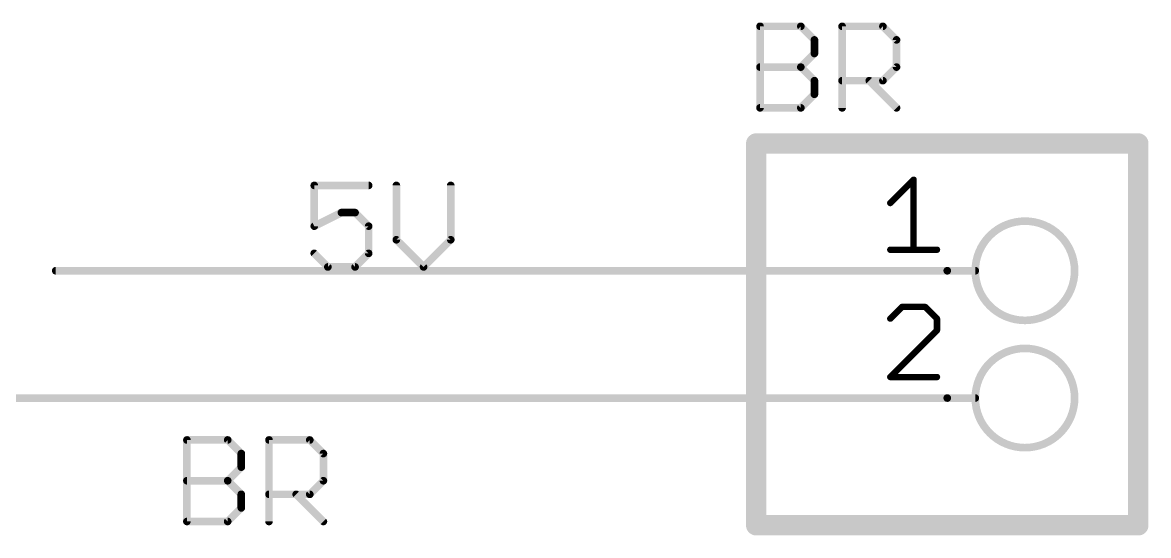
# Model space of a CAD drawing. Extents: x -31 to 132, y -11 to 79.
# Drawn here: x 98.4 to 120.85, y -10.36 to -0.13 of the extents above; entities that cross this region are included whole.
import ezdxf

# ---------------------------------------------------------------- set-up
doc = ezdxf.new("R2010")
doc.units = 0
for name, color, linetype in [('91', 82, 'CONTINUOUS'), ('94', 22, 'CONTINUOUS'), ('95', 253, 'CONTINUOUS')]:
    doc.layers.add(name, color=color, linetype=linetype)

msp = doc.modelspace()

# ---------------------------------------------------------------- linework, layer by layer
at = {"layer": '91', "const_width": 0.1524}
for points in [[(116.84, -5.08), (99.06, -5.08)], [(116.84, -7.62), (93.98, -7.62)]]:
    msp.add_lwpolyline(points, dxfattribs=at)
at = {"layer": '91', "const_width": 0.0762}
for points in [[(99.06, -5.0419, 1), (99.06, -5.1181)], [(116.84, -5.1181, 1), (116.84, -5.0419)], [(116.84, -7.6581, 1), (116.84, -7.5819)]]:
    msp.add_lwpolyline(points, format="xyb", dxfattribs=at)
at = {"layer": '94'}
for points, const_width in [([(120.65, -2.54), (113.03, -2.54)], 0.4064), ([(113.03, -2.54), (113.03, -10.16)], 0.4064), ([(120.65, -10.16), (120.65, -2.54)], 0.4064), ([(116.84, -5.08), (117.3988, -5.08)], 0.1524), ([(116.84, -7.62), (117.3988, -7.62)], 0.1524), ([(113.03, -10.16), (120.65, -10.16)], 0.4064)]:
    msp.add_lwpolyline(points, dxfattribs=dict(at, const_width=const_width))
for points, const_width in [([(113.03, -2.4384, 1), (113.03, -2.6416)], 0.2032), ([(113.1316, -2.54, 1), (112.9284, -2.54)], 0.2032), ([(120.7516, -2.54, 1), (120.5484, -2.54)], 0.2032), ([(120.65, -2.6416, 1), (120.65, -2.4384)], 0.2032), ([(118.3894, -6.0706, 1), (118.3894, -4.0894, 1), (118.3894, -6.0706)], 0.1524), ([(116.84, -5.0419, 1), (116.84, -5.1181)], 0.0762), ([(117.3988, -5.1181, 1), (117.3988, -5.0419)], 0.0762), ([(118.3894, -8.6106, 1), (118.3894, -6.6294, 1), (118.3894, -8.6106)], 0.1524), ([(116.84, -7.5819, 1), (116.84, -7.6581)], 0.0762), ([(117.3988, -7.6581, 1), (117.3988, -7.5819)], 0.0762), ([(113.03, -10.0584, 1), (113.03, -10.2616)], 0.2032), ([(112.9284, -10.16, 1), (113.1316, -10.16)], 0.2032), ([(120.5484, -10.16, 1), (120.7516, -10.16)], 0.2032), ([(120.65, -10.2616, 1), (120.65, -10.0584)], 0.2032)]:
    msp.add_lwpolyline(points, format="xyb", dxfattribs=dict(at, const_width=const_width))
at = {"layer": '95'}
for points, const_width in [([(113.1062, -1.8288), (113.1062, -0.2018)], 0.1524), ([(113.1062, -0.2018), (113.9197, -0.2018)], 0.1524), ([(113.9197, -0.2018), (114.1909, -0.473)], 0.1524), ([(114.7434, -1.8288), (114.7434, -0.2018)], 0.1524), ([(114.7434, -0.2018), (115.5569, -0.2018)], 0.1524), ([(115.5569, -0.2018), (115.828, -0.473)], 0.1524), ([(114.1909, -0.473), (114.1909, -0.7441)], 0.1524), ([(115.828, -0.473), (115.828, -1.0153)], 0.1524), ([(114.1909, -0.7441), (113.9197, -1.0153)], 0.1524), ([(113.1062, -1.0153), (113.9197, -1.0153)], 0.1524), ([(113.9197, -1.0153), (114.1909, -1.2865)], 0.1524), ([(115.828, -1.0153), (115.5569, -1.2865)], 0.1524), ([(114.1909, -1.2865), (114.1909, -1.5576)], 0.1524), ([(115.5569, -1.2865), (114.7434, -1.2865)], 0.1524), ([(115.2857, -1.2865), (115.828, -1.8288)], 0.1524), ([(114.1909, -1.5576), (113.9197, -1.8288)], 0.1524), ([(113.9197, -1.8288), (113.1062, -1.8288)], 0.1524), ([(105.3009, -3.3768), (104.2162, -3.3768)], 0.1524), ([(104.2162, -3.3768), (104.2162, -4.1903)], 0.1524), ([(105.8534, -3.3768), (105.8534, -4.4615)], 0.1524), ([(106.938, -4.4615), (106.938, -3.3768)], 0.1524), ([(115.7034, -3.7288), (116.1695, -3.2627)], 0.127), ([(116.1695, -3.2627), (116.1695, -4.6609)], 0.127), ([(104.2162, -4.1903), (104.7585, -3.9191)], 0.1524), ([(104.7585, -3.9191), (105.0297, -3.9191)], 0.1524), ([(105.0297, -3.9191), (105.3009, -4.1903)], 0.1524), ([(105.3009, -4.1903), (105.3009, -4.7326)], 0.1524), ([(105.8534, -4.4615), (106.3957, -5.0038)], 0.1524), ([(106.3957, -5.0038), (106.938, -4.4615)], 0.1524), ([(104.4874, -5.0038), (104.2162, -4.7326)], 0.1524), ([(105.3009, -4.7326), (105.0297, -5.0038)], 0.1524), ([(115.7034, -4.6609), (116.6356, -4.6609)], 0.127), ([(105.0297, -5.0038), (104.4874, -5.0038)], 0.1524), ([(115.9365, -5.8027), (115.7034, -6.0357)], 0.127), ([(116.4025, -5.8027), (115.9365, -5.8027)], 0.127), ([(116.6356, -6.0357), (116.4025, -5.8027)], 0.127), ([(116.6356, -6.2688), (116.6356, -6.0357)], 0.127), ([(115.7034, -7.2009), (116.6356, -6.2688)], 0.127), ([(116.6356, -7.2009), (115.7034, -7.2009)], 0.127), ([(101.6762, -10.0838), (101.6762, -8.4568)], 0.1524), ([(101.6762, -8.4568), (102.4897, -8.4568)], 0.1524), ([(102.4897, -8.4568), (102.7609, -8.728)], 0.1524), ([(103.3134, -10.0838), (103.3134, -8.4568)], 0.1524), ([(103.3134, -8.4568), (104.1269, -8.4568)], 0.1524), ([(104.1269, -8.4568), (104.398, -8.728)], 0.1524), ([(102.7609, -8.728), (102.7609, -8.9991)], 0.1524), ([(104.398, -8.728), (104.398, -9.2703)], 0.1524), ([(102.7609, -8.9991), (102.4897, -9.2703)], 0.1524), ([(101.6762, -9.2703), (102.4897, -9.2703)], 0.1524), ([(102.4897, -9.2703), (102.7609, -9.5415)], 0.1524), ([(104.398, -9.2703), (104.1269, -9.5415)], 0.1524), ([(102.7609, -9.5415), (102.7609, -9.8126)], 0.1524), ([(104.1269, -9.5415), (103.3134, -9.5415)], 0.1524), ([(103.8557, -9.5415), (104.398, -10.0838)], 0.1524), ([(102.7609, -9.8126), (102.4897, -10.0838)], 0.1524), ([(102.4897, -10.0838), (101.6762, -10.0838)], 0.1524)]:
    msp.add_lwpolyline(points, dxfattribs=dict(at, const_width=const_width))
for points, const_width in [([(113.1443, -0.2018, 1), (113.0681, -0.2018)], 0.0762), ([(113.1062, -0.1637, 1), (113.1062, -0.2399)], 0.0762), ([(113.9466, -0.1749, 1), (113.8928, -0.2288)], 0.0762), ([(113.9197, -0.2399, 1), (113.9197, -0.1637)], 0.0762), ([(114.7815, -0.2018, 1), (114.7053, -0.2018)], 0.0762), ([(114.7434, -0.1637, 1), (114.7434, -0.2399)], 0.0762), ([(115.5838, -0.1749, 1), (115.5299, -0.2288)], 0.0762), ([(115.5569, -0.2399, 1), (115.5569, -0.1637)], 0.0762), ([(114.229, -0.473, 1), (114.1528, -0.473)], 0.0762), ([(114.1639, -0.4999, 1), (114.2178, -0.446)], 0.0762), ([(115.8661, -0.473, 1), (115.7899, -0.473)], 0.0762), ([(115.8011, -0.4999, 1), (115.855, -0.446)], 0.0762), ([(114.2178, -0.7711, 1), (114.1639, -0.7172)], 0.0762), ([(114.1528, -0.7441, 1), (114.229, -0.7441)], 0.0762), ([(113.1062, -0.9772, 1), (113.1062, -1.0534)], 0.0762), ([(113.9466, -0.9884, 1), (113.8928, -1.0422)], 0.0762), ([(113.8928, -0.9884, 1), (113.9466, -1.0422)], 0.0762), ([(113.9197, -1.0534, 1), (113.9197, -0.9772)], 0.0762), ([(115.7899, -1.0153, 1), (115.8661, -1.0153)], 0.0762), ([(115.855, -1.0422, 1), (115.8011, -0.9884)], 0.0762), ([(114.229, -1.2865, 1), (114.1528, -1.2865)], 0.0762), ([(114.1639, -1.3134, 1), (114.2178, -1.2595)], 0.0762), ([(114.7434, -1.2484, 1), (114.7434, -1.3246)], 0.0762), ([(115.3126, -1.2595, 1), (115.2587, -1.3134)], 0.0762), ([(115.5299, -1.2595, 1), (115.5838, -1.3134)], 0.0762), ([(115.5569, -1.3246, 1), (115.5569, -1.2484)], 0.0762), ([(114.1528, -1.5576, 1), (114.229, -1.5576)], 0.0762), ([(114.2178, -1.5846, 1), (114.1639, -1.5307)], 0.0762), ([(113.1062, -1.7907, 1), (113.1062, -1.8669)], 0.0762), ([(113.0681, -1.8288, 1), (113.1443, -1.8288)], 0.0762), ([(113.8928, -1.8019, 1), (113.9466, -1.8557)], 0.0762), ([(113.9197, -1.8669, 1), (113.9197, -1.7907)], 0.0762), ([(114.7053, -1.8288, 1), (114.7815, -1.8288)], 0.0762), ([(115.8011, -1.8557, 1), (115.855, -1.8019)], 0.0762), ([(104.2162, -3.3387, 1), (104.2162, -3.4149)], 0.0762), ([(104.2543, -3.3768, 1), (104.1781, -3.3768)], 0.0762), ([(105.3009, -3.4149, 1), (105.3009, -3.3387)], 0.0762), ([(105.8915, -3.3768, 1), (105.8153, -3.3768)], 0.0762), ([(106.9761, -3.3768, 1), (106.8999, -3.3768)], 0.0762), ([(116.2012, -3.2627, 1), (116.1377, -3.2627)], 0.0635), ([(116.1919, -3.2852, 1), (116.147, -3.2403)], 0.0635), ([(115.681, -3.7063, 1), (115.7259, -3.7512)], 0.0635), ([(104.7585, -3.881, 1), (104.7585, -3.9572)], 0.0762), ([(104.7756, -3.9532, 1), (104.7415, -3.8851)], 0.0762), ([(105.0566, -3.8922, 1), (105.0028, -3.9461)], 0.0762), ([(105.0297, -3.9572, 1), (105.0297, -3.881)], 0.0762), ([(104.1992, -4.1562, 1), (104.2332, -4.2244)], 0.0762), ([(104.1781, -4.1903, 1), (104.2543, -4.1903)], 0.0762), ([(105.339, -4.1903, 1), (105.2628, -4.1903)], 0.0762), ([(105.2739, -4.2172, 1), (105.3278, -4.1634)], 0.0762), ([(105.8803, -4.4345, 1), (105.8264, -4.4884)], 0.0762), ([(105.8153, -4.4615, 1), (105.8915, -4.4615)], 0.0762), ([(106.8999, -4.4615, 1), (106.9761, -4.4615)], 0.0762), ([(106.965, -4.4884, 1), (106.9111, -4.4345)], 0.0762), ([(104.2431, -4.7057, 1), (104.1893, -4.7596)], 0.0762), ([(105.2628, -4.7326, 1), (105.339, -4.7326)], 0.0762), ([(105.3278, -4.7596, 1), (105.2739, -4.7057)], 0.0762), ([(115.7034, -4.6292, 1), (115.7034, -4.6926)], 0.0635), ([(116.1377, -4.6609, 1), (116.2012, -4.6609)], 0.0635), ([(116.6356, -4.6926, 1), (116.6356, -4.6292)], 0.0635), ([(104.4874, -4.9657, 1), (104.4874, -5.0419)], 0.0762), ([(104.4604, -5.0307, 1), (104.5143, -4.9769)], 0.0762), ([(105.0028, -4.9769, 1), (105.0566, -5.0307)], 0.0762), ([(105.0297, -5.0419, 1), (105.0297, -4.9657)], 0.0762), ([(106.3687, -4.9769, 1), (106.4226, -5.0307)], 0.0762), ([(106.3687, -5.0307, 1), (106.4226, -4.9769)], 0.0762), ([(115.9365, -5.771, 1), (115.9365, -5.8345)], 0.0635), ([(115.9589, -5.8252, 1), (115.914, -5.7803)], 0.0635), ([(116.425, -5.7803, 1), (116.3801, -5.8252)], 0.0635), ([(116.4025, -5.8345, 1), (116.4025, -5.771)], 0.0635), ([(115.681, -6.0133, 1), (115.7259, -6.0582)], 0.0635), ([(116.6673, -6.0357, 1), (116.6038, -6.0357)], 0.0635), ([(116.6131, -6.0582, 1), (116.658, -6.0133)], 0.0635), ([(116.6038, -6.2688, 1), (116.6673, -6.2688)], 0.0635), ([(116.658, -6.2912, 1), (116.6131, -6.2463)], 0.0635), ([(115.7034, -7.1692, 1), (115.7034, -7.2327)], 0.0635), ([(115.681, -7.1784, 1), (115.7259, -7.2234)], 0.0635), ([(116.6356, -7.2327, 1), (116.6356, -7.1692)], 0.0635), ([(101.7143, -8.4568, 1), (101.6381, -8.4568)], 0.0762), ([(101.6762, -8.4187, 1), (101.6762, -8.4949)], 0.0762), ([(102.5166, -8.4299, 1), (102.4628, -8.4838)], 0.0762), ([(102.4897, -8.4949, 1), (102.4897, -8.4187)], 0.0762), ([(103.3515, -8.4568, 1), (103.2753, -8.4568)], 0.0762), ([(103.3134, -8.4187, 1), (103.3134, -8.4949)], 0.0762), ([(104.1538, -8.4299, 1), (104.0999, -8.4838)], 0.0762), ([(104.1269, -8.4949, 1), (104.1269, -8.4187)], 0.0762), ([(102.799, -8.728, 1), (102.7228, -8.728)], 0.0762), ([(102.7339, -8.7549, 1), (102.7878, -8.701)], 0.0762), ([(104.4361, -8.728, 1), (104.3599, -8.728)], 0.0762), ([(104.3711, -8.7549, 1), (104.425, -8.701)], 0.0762), ([(102.7228, -8.9991, 1), (102.799, -8.9991)], 0.0762), ([(102.7878, -9.0261, 1), (102.7339, -8.9722)], 0.0762), ([(101.6762, -9.2322, 1), (101.6762, -9.3084)], 0.0762), ([(102.5166, -9.2434, 1), (102.4628, -9.2972)], 0.0762), ([(102.4628, -9.2434, 1), (102.5166, -9.2972)], 0.0762), ([(102.4897, -9.3084, 1), (102.4897, -9.2322)], 0.0762), ([(104.425, -9.2972, 1), (104.3711, -9.2434)], 0.0762), ([(104.3599, -9.2703, 1), (104.4361, -9.2703)], 0.0762), ([(102.799, -9.5415, 1), (102.7228, -9.5415)], 0.0762), ([(102.7339, -9.5684, 1), (102.7878, -9.5145)], 0.0762), ([(103.3134, -9.5034, 1), (103.3134, -9.5796)], 0.0762), ([(103.8826, -9.5145, 1), (103.8287, -9.5684)], 0.0762), ([(104.0999, -9.5145, 1), (104.1538, -9.5684)], 0.0762), ([(104.1269, -9.5796, 1), (104.1269, -9.5034)], 0.0762), ([(102.7228, -9.8126, 1), (102.799, -9.8126)], 0.0762), ([(102.7878, -9.8396, 1), (102.7339, -9.7857)], 0.0762), ([(101.6762, -10.0457, 1), (101.6762, -10.1219)], 0.0762), ([(101.6381, -10.0838, 1), (101.7143, -10.0838)], 0.0762), ([(102.4628, -10.0569, 1), (102.5166, -10.1107)], 0.0762), ([(102.4897, -10.1219, 1), (102.4897, -10.0457)], 0.0762), ([(103.2753, -10.0838, 1), (103.3515, -10.0838)], 0.0762), ([(104.3711, -10.1107, 1), (104.425, -10.0569)], 0.0762)]:
    msp.add_lwpolyline(points, format="xyb", dxfattribs=dict(at, const_width=const_width))

doc.saveas('drawing.dxf')
